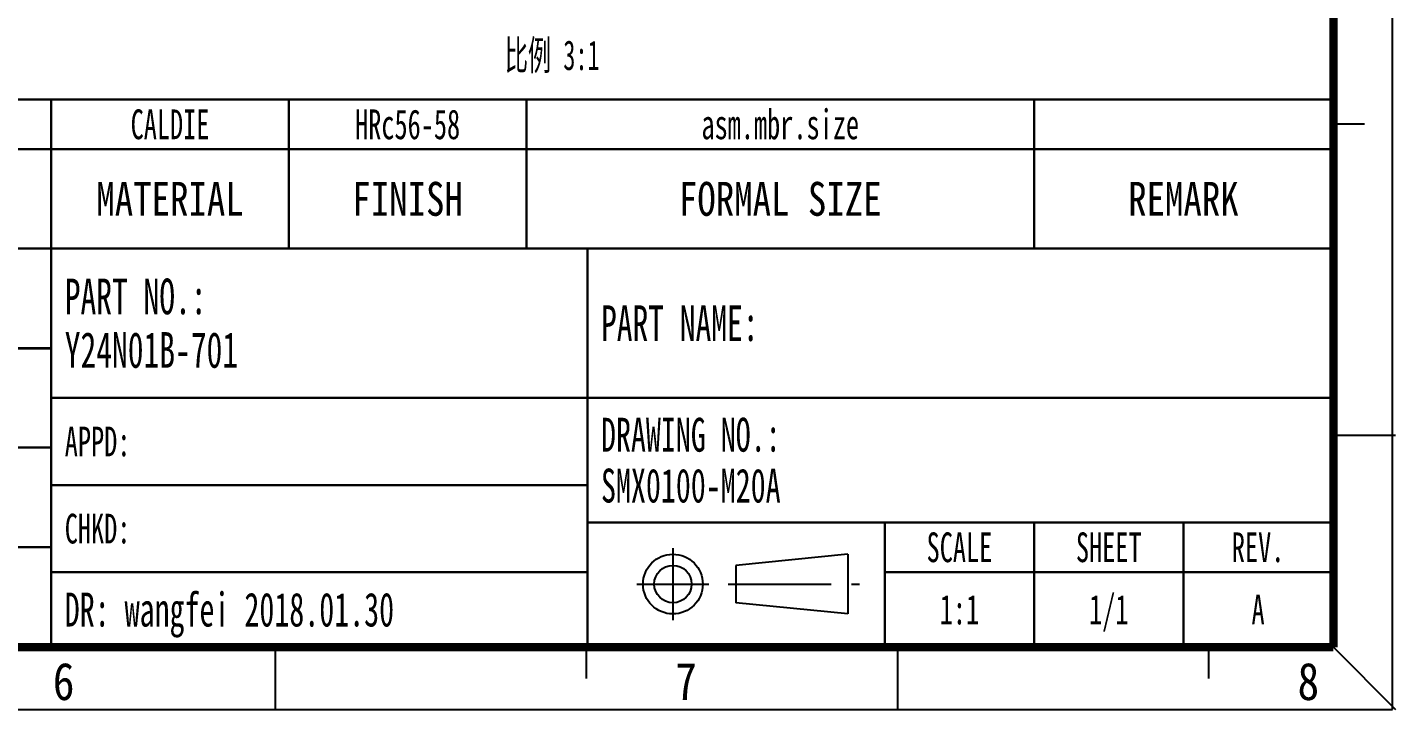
# Model space of a CAD drawing. Header units: millimetres. Extents: x 3 to 104, y 2 to 73.
# Drawn here: x 75.11 to 103.9, y 2.01 to 16.36 of the extents above; entities that cross this region are included whole.
import ezdxf

# ---------------------------------------------------------------- set-up
doc = ezdxf.new("R2010")
doc.units = ezdxf.units.MM
doc.header["$LTSCALE"] = 5.775
doc.linetypes.add('CENTER', pattern=[0.6, 0.375, -0.075, 0.075, -0.075])
doc.layers.get('0').update_dxf_attribs({"linetype": 'CONTINUOUS'})
doc.layers.add('DEFAULT_1', color=7, linetype='CENTER')
doc.layers.add('NOTE', color=7, linetype='CONTINUOUS')
doc.styles.get("Standard").update_dxf_attribs({"font": 'txt', "width": 0.6})
doc.styles.add('TEXTSTYLE_3', font='txt', dxfattribs={"width": 0.65})
doc.styles.add('TEXTSTYLE_4', font='txt', dxfattribs={"width": 0.8})
doc.styles.add('TEXTSTYLE_5', font='txt', dxfattribs={"width": 0.85})

# ---------------------------------------------------------------- blocks, each defined once
blk = doc.blocks.new('*T37')
at = {"color": 2, "linetype": 'Continuous', "const_width": 0.05}
for points in [[(46.38875, 11.515), (-0.025, 11.515)], [(0, 0), (0, 11.515)], [(2.645, 8.38), (2.645, 11.515)], [(5.795, 8.38), (5.795, 11.515)], [(16.545, 8.38), (16.545, 11.515)], [(19.395, 0), (19.395, 11.515)], [(24.395, 8.38), (24.395, 11.515)], [(29.395, 8.38), (29.395, 11.515)], [(40.07875, 8.38), (40.07875, 11.515)], [(46.36375, 0), (46.36375, 11.515)], [(46.36375, 10.4675), (0, 10.4675)], [(46.36375, 8.38), (0, 8.38)], [(7.59, 0), (7.59, 8.38)], [(13.7225, 0), (13.7225, 8.38)], [(30.68, 0), (30.68, 8.38)], [(19.395, 6.28), (7.59, 6.28)], [(46.36375, 5.2375), (19.395, 5.2375)], [(19.395, 4.1975), (7.59, 4.1975)], [(30.68, 3.405), (19.395, 3.405)], [(46.36375, 2.62), (30.68, 2.62)], [(36.93625, 0), (36.93625, 2.62)], [(40.07875, 0), (40.07875, 2.62)], [(43.22125, 0), (43.22125, 2.62)], [(19.395, 2.1), (7.59, 2.1)], [(30.68, 1.5725), (19.395, 1.5725)], [(46.36375, 1.5725), (36.93625, 1.5725)], [(46.38875, 0), (-0.025, 0)]]:
    blk.add_lwpolyline(points, dxfattribs=at)
at = {"layer": 'NOTE', "color": 2, "linetype": 'Continuous', "line_spacing_factor": 0.9}
for s, insert, char_height, width, attachment_point, style in [('1', (1.3225, 11.30375), 0.625, 0.8125, 2, 'TEXTSTYLE_3'), ('M20A', (4.22, 11.30375), 0.625, 3.25, 2, 'TEXTSTYLE_3'), ('M-INSERT', (11.17, 11.30375), 0.625, 8, 2, 'TEXTSTYLE_4'), ('2', (17.97, 11.30375), 0.625, 0.8125, 2, 'TEXTSTYLE_3'), ('CALDIE', (21.895, 11.30375), 0.625, 4.875, 2, 'TEXTSTYLE_3'), ('HRc56-58', (26.895, 11.30375), 0.625, 6.5, 2, 'TEXTSTYLE_3'), ('asm.mbr.size', (34.736875, 11.30375), 0.625, 9.75, 2, 'TEXTSTYLE_3'), ('NO.', (4.22, 9.78), 0.7125, 3.42, 2, 'TEXTSTYLE_4'), ('WORKPIECE NAME', (11.17, 9.78), 0.7125, 15.96, 2, 'TEXTSTYLE_4'), ('QTY', (17.97, 9.78), 0.7125, 3.42, 2, 'TEXTSTYLE_4'), ('FINISH', (26.895, 9.78), 0.7125, 6.84, 2, 'TEXTSTYLE_4'), ('FORMAL SIZE', (34.736875, 9.78), 0.7125, 12.54, 2, 'TEXTSTYLE_4'), ('IT.', (1.3225, 9.78), 0.7125, 3.42, 2, 'TEXTSTYLE_4'), ('MATERIAL', (21.895, 9.78), 0.7125, 9.12, 2, 'TEXTSTYLE_4'), ('REMARK', (43.22125, 9.78), 0.7125, 6.84, 2, 'TEXTSTYLE_4'), ('PART NO.:    \\PY24N01B-701', (19.679375, 7.74625), 0.75, 12.675, 1, 'TEXTSTYLE_3'), ('PART NAME:      ', (30.964375, 7.18375), 0.75, 15.6, 1, 'TEXTSTYLE_3'), ('APPD:  ', (19.679375, 4.63375), 0.625, 5.6875, 1, 'TEXTSTYLE_3'), ('DRAWING NO.:             \\PSMX0100-M20A', (30.964375, 4.819375), 0.7125, 23.15625, 1, 'TEXTSTYLE_3'), (' \\P \\P \\P \\P \\P \\P \\P \\P \\PTHESE DRAWINGS AND SPECIFICATIONS\\P       ARE THE PROPERTY OF\\P      AMPHENOL CORPORATION\\P  AND SHALL NOT BE REPRODUCED OR\\P COPIED OR USED AS THE BASIS FOR\\PTHE MANUFACTURE OR SALE OF APPARATUS\\PWITHOUT THE WRITTEN PERMISSION OF\\P      AMPHENOL CORPORATION. ', (0.284375, 7.9425), 0.3, 14.04, 1, 'TEXTSTYLE_3'), ('CHKD:', (19.679375, 2.80125), 0.625, 4.0625, 1, 'TEXTSTYLE_3'), ('SCALE', (38.5075, 2.40875), 0.625, 4.0625, 2, 'TEXTSTYLE_3'), ('SHEET', (41.65, 2.40875), 0.625, 4.0625, 2, 'TEXTSTYLE_3'), ('REV.', (44.7925, 2.40875), 0.625, 3.25, 2, 'TEXTSTYLE_3'), ('DR: wangfei 2018.01.30', (19.679375, 1.1425), 0.7125, 20.3775, 1, 'TEXTSTYLE_3'), ('1:1', (38.5075, 1.09875), 0.625, 2.4375, 2, 'TEXTSTYLE_3'), ('1/1', (41.65, 1.09875), 0.625, 2.4375, 2, 'TEXTSTYLE_3'), ('A', (44.7925, 1.09875), 0.625, 0.8125, 2, 'TEXTSTYLE_3')]:
    blk.add_mtext(s, dxfattribs=dict(at, insert=insert, char_height=char_height, width=width, attachment_point=attachment_point, style=style))

msp = doc.modelspace()

# ---------------------------------------------------------------- linework, layer by layer
at = {"color": 7, "linetype": 'Continuous'}
for p, q in [((103.8361, 2.0143), (103.8361, 73.264)), ((103.2469, 14.3263), (102.5921, 14.3263)), ((103.9018, 7.7776), (102.5921, 7.7776)), ((80.3265, 2.0147), (80.3265, 3.3245)), ((86.8752, 2.6688), (86.8752, 3.3237)), ((93.4239, 2.0147), (93.4239, 3.3245)), ((99.9726, 2.6696), (99.9726, 3.3245)), ((102.5921, 3.3245), (103.9018, 2.0147)), ((3.054, 2.0143), (103.8361, 2.0143))]:
    msp.add_line(p, q, dxfattribs=at)
at = {"color": 1, "linetype": 'Continuous'}
for p, q in [((92.3711, 5.2826), (90.0136, 5.0468)), ((92.3711, 5.2826), (92.3711, 4.0252)), ((90.0136, 5.0468), (90.0136, 4.261)), ((92.3711, 4.0252), (90.0136, 4.261))]:
    msp.add_line(p, q, dxfattribs=at)
at = {"color": 7, "linetype": 'Continuous', "const_width": 0.175}
for points in [[(102.5921, 3.3245), (102.5921, 71.9547)], [(4.3618, 3.3245), (102.5921, 3.3245)]]:
    msp.add_lwpolyline(points, dxfattribs=at)
at = {"color": 1, "linetype": 'Continuous'}
for radius in [0.6287, 0.3929]:
    msp.add_circle((88.6925, 4.6539), radius, dxfattribs=at)
at = {"layer": 'DEFAULT_1', "color": 6, "linetype": 'CENTER'}
for p, q in [((88.6925, 5.4115), (88.6925, 3.8963)), ((87.9349, 4.6539), (89.4501, 4.6539)), ((89.8549, 4.6539), (92.6199, 4.6539))]:
    msp.add_line(p, q, dxfattribs=at)

# ---------------------------------------------------------------- block references
msp.add_blockref('*T37', (56.2147, 3.3318))

# ---------------------------------------------------------------- texts
at = {"color": 7, "linetype": 'Continuous', "char_height": 0.7858, "width": 0.667966, "attachment_point": 2, "line_spacing_factor": 0.9, "style": 'TEXTSTYLE_5'}
for s, insert in [('6', (75.8706, 3.0014)), ('7', (88.968, 3.0014)), ('8', (102.0654, 3.0014))]:
    msp.add_mtext(s, dxfattribs=dict(at, insert=insert))
at = {"layer": 'NOTE', "color": 2, "linetype": 'Continuous', "insert": (87.1506, 16.0892), "char_height": 0.625, "width": 2.25, "attachment_point": 3, "line_spacing_factor": 0.9}
msp.add_mtext('比例 3:1', dxfattribs=at)

doc.saveas('drawing.dxf')
